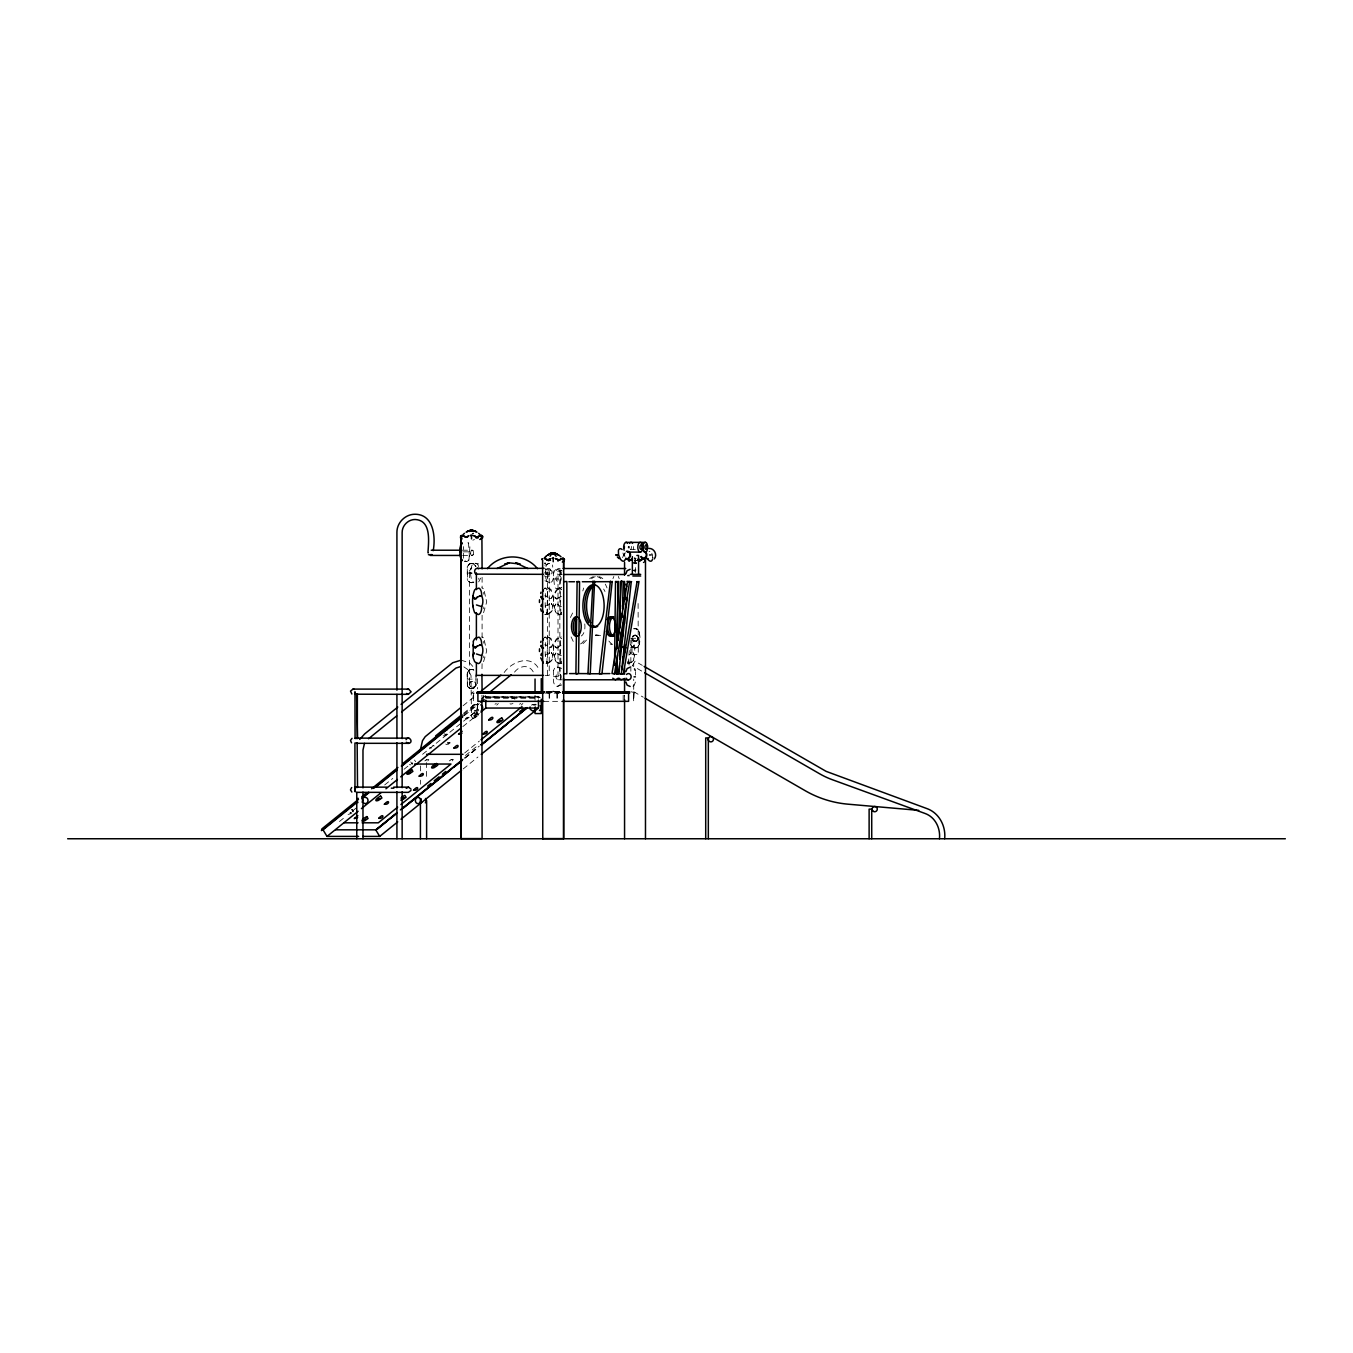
<?xml version="1.0" encoding="UTF-8"?>
<svg xmlns="http://www.w3.org/2000/svg" width="1353" height="1353" viewBox="0 0 1353 1353"><rect width="100%" height="100%" fill="white"/><g stroke="black" fill="none" stroke-linecap="round" stroke-linejoin="round"><path stroke-width="0.75" stroke-dasharray="5 3.75" d="M545.327 595.996L545.327 597.147L545.36 593.544M545.327 645.026L545.327 646.159L545.36 642.557M561.647 613.67A6.951 3.467 -90 0 1 559.939 614.736C551.432 611.455 551.28 590.212 560.582 588.284A6.951 3.467 -90 0 1 561.427 588.91M561.647 662.699A6.951 3.467 -90 0 1 559.939 663.748C551.466 660.501 551.145 639.14 560.582 637.297A6.951 3.467 -90 0 1 561.427 637.923M634.845 562.425L634.845 557.774L634.845 562.493M545.158 602.643L545.327 608.749M545.158 651.656L545.513 659.486M546.426 613.924A6.951 3.467 -90 0 0 547.305 614.228C555.795 610.947 556.1 589.62 546.663 587.76A6.951 3.467 -90 0 0 545.817 588.403M546.426 662.936A6.951 3.467 -90 0 0 547.305 663.241C555.643 659.993 556.168 638.633 546.663 636.789A6.951 3.467 -90 0 0 545.817 637.415M627.2 662.344A6.951 3.467 -90 0 0 628.925 663.41C637.703 660.01 634.675 645.787 632.578 638.498M555.559 605.095L555.846 603.962L555.018 605.569M558.011 605.095L557.876 603.962L558.704 605.569M555.559 654.108L555.846 652.992L554.831 654.903M558.011 654.108C556.675 652.095 559.313 655.901 561.427 655.579M473.618 715.331C478.996 713.86 471.977 719.458 475.241 714.401M474.666 717.073L476.29 716.143M636.739 635.622C634.98 633.999 640.933 640.172 636.113 641.153C633.305 641.626 631.158 639.58 635.2 641.373C641.119 641.085 636.874 632.071 632.832 636.13L633.813 635.403M553.495 573.723L554.578 570.611A4.414 3.704 -90 0 1 559.821 570.611L560.903 573.723L559.821 587.32A4.414 3.704 -90 0 1 554.578 587.32L552.548 564.945M549.233 604.588L549.369 603.455L548.574 605.011L544.887 606.195M551.686 604.588L551.398 603.455L552.413 605.366M549.233 653.6L549.369 652.467L548.574 654.023L544.887 655.207M551.686 653.6L551.398 652.467L552.413 654.395M352.051 809.72L353.167 811.834M478.691 579.287L478.827 578.154M480.653 578.12L478.691 581.891M477.068 714.435L476.171 711.746L478.455 715.399L474.886 717.834A4.905 1.404 -31.2 0 1 472.417 717.428A4.905 1.404 -31.2 0 1 476.188 714.046L477.22 713.488M513.65 698.52L513.802 697.573L514.867 699.315M553.411 578.154L552.295 581.266A4.414 3.805 -90 0 1 546.9 581.266L545.783 578.154L545.783 567.685M557.977 598.026L561.444 596.301M557.977 647.038L561.005 645.449M635.403 682.081L634.269 685.193A4.414 3.856 -90 0 1 632.527 686.343M476.019 712.693L477.22 713.961L473.821 716.092A4.905 1.404 -31.2 0 1 471.368 715.686A4.905 1.404 -31.2 0 1 475.123 712.304L476.171 711.746M469.508 570.797L471.808 567.786A3.112 3.112 0 0 0 471.808 573.79L469.508 570.797L469.508 684.347C469.339 687.848 474.852 688.576 475.596 685.159M467.445 685.497L467.14 673.895L468.595 670.767A4.414 4.414 0 0 1 473.922 670.073L472.704 669.634M469.508 684.347C469.356 680.373 475.867 680.373 475.715 684.347A3.112 3.112 0 0 1 471.047 687.036A3.112 3.112 0 0 1 471.047 681.658A3.112 3.112 0 0 1 475.715 684.347M473.77 688.187L475.968 685.497L475.968 673.895M475.968 685.497L476.121 673.895M631.124 645.719L631.986 646.633A4.414 4.414 0 0 0 638.227 646.633C640.747 641.931 640.493 634.709 638.227 629.923A4.414 4.414 0 0 0 633.965 628.773M639.377 644.654L639.377 631.902L636.096 628.773M612.943 578.644L613.856 576.446M546.24 595.929L544.887 595.624L549.149 598.077L551.703 598.06L552.531 595.591M552.21 645.804L551.703 646.531L552.531 644.603M633.83 645.973L633.322 646.683L634.151 644.772M485.372 596.25L483.85 589.248M485.372 645.263L483.85 638.261M638.058 639.411L638.126 637.263M554.916 592.546L556.286 590.009A13.361 3.653 -38.4 0 1 557.132 589.418A9.556 4.127 -26.3 0 1 558.011 589.164L559.804 588.132M554.916 641.559L556.286 639.039A13.361 3.653 -38.4 0 1 557.132 638.447A9.556 4.127 -26.3 0 1 558.011 638.176L559.026 637.297M549.149 598.077L551.009 598.669L552.21 596.791M549.149 647.106C550.13 649.017 554.595 645.516 549.267 647.089L544.887 644.637L546.24 644.941M582.822 590.923L583.65 588.031M637.466 640.121L638.024 638.548M637.635 639.783L637.635 636.756L638.024 638.007M558.704 597.299L556.861 599.396L554.713 596.098M558.704 646.311L556.861 648.425L554.713 645.11M545.902 566.535L546.9 564.556A4.414 3.805 -90 0 1 551.5 563.863M552.227 610.051L551.77 611.252M552.227 659.08L551.77 660.281M633.847 659.232L633.39 660.433M570.408 617.492L573.469 611.252M467.275 672.745L469.491 670.073M546.308 612.723L546.274 612.655A13.75 9.64 2.9 0 0 546.933 613.366L547.644 589.062L545.056 588.149A6.951 3.467 -90 0 0 544.227 588.809M546.308 661.735L546.274 661.668A13.75 9.64 2.9 0 0 546.933 662.378L547.644 638.075L545.056 637.178A6.951 3.467 -90 0 0 544.227 637.838M627.691 661.465L627.893 661.837A13.75 9.64 2.9 0 0 628.536 662.547L629.246 650.522M429.628 747.668L431.506 748.023M434.245 745.993L432.842 745.402M449.636 742.526L448.147 743.304L449.044 742.408M498.361 703.475L496.737 705.099M522.884 703.475L521.243 705.099M561.461 612.402L561.495 612.334A13.75 9.64 -2.9 0 1 560.852 613.044L560.142 588.741L561.715 587.253M561.495 661.363L561.461 661.414A13.75 9.64 -2.9 0 1 560.852 662.074L560.142 637.77L561.157 636.891M632.595 665.405L635.031 661.177L642.303 665.372M538.629 696.812L485.05 697.049L539.441 696.93M483.562 612.706L486.708 602L485.321 595.963M483.562 661.718L486.708 651.013L485.321 644.975M546.274 589.976L546.308 589.925A13.361 8.744 -4.8 0 1 546.933 589.333A9.556 5.378 12.2 0 1 547.644 589.062M546.274 638.988L546.308 638.937A13.361 8.744 -4.8 0 1 546.933 638.345A9.556 5.378 12.2 0 1 547.644 638.075M551.72 611.37L550.959 612.3A13.75 4.397 -41.3 0 1 550.113 612.943L548.455 613.924M551.72 660.382L550.959 661.329A13.75 4.397 -41.3 0 1 550.113 661.972L548.455 662.936M633.339 660.552L632.561 661.482A13.75 4.397 -41.3 0 1 631.716 662.124L628.925 663.41M638.126 639.293L635.622 641.305L636.739 640.933M632.291 637.128L635.166 635.166L637.889 636.891L637.145 635.876M544.735 565.182L549.589 563.271M632.527 636.857L633.238 635.876M637.145 640.679L637.889 639.665M469.491 564.015L467.275 566.704L467.445 579.456M637.162 647.343L638.785 645.719M446.676 734.104L445.289 734.747L445.983 733.969M586.509 640.054L584.564 642.134A18.046 9.014 90 0 1 582.382 643.943M548.489 691.704L547.931 693.176M547.644 613.619L545.056 614.499L545.969 614.634M547.644 662.649L545.969 663.646M561.715 684.956L557.199 686.326M629.246 662.801L627.454 663.799M636.113 641.153L637.094 640.426M427.785 760.893L428.816 759.693L427.937 759.27M452.291 760.893L453.356 759.439L451.344 759.574M632.511 636.417L634.98 635.166L637.466 636.434M463.098 705.725L474.599 696.423M504.179 672.509C512.127 661.228 531.83 653.973 539.17 669.718M463.589 713.285L475.089 703.983M481.668 698.672L486.59 694.698M463.673 714.333L476.983 703.492M463.233 715.957L477.829 703.949M464.417 715.534L479.199 703.577M339.468 821.508L344.322 817.584M352.389 811.056L357.243 807.132M384.692 784.943L392.776 778.415M404.073 769.265L410.534 764.039M422.576 754.314L461.914 722.502M463.555 721.183L478.302 709.26M462.861 726.578L479.233 713.352M464.654 752.995L479.402 741.055M465.415 755.532L478.573 744.894M464.502 758.069L479.3 746.095M465.009 757.984L478.049 747.448M465.094 758.12L478.133 747.566M463.2 768.927L477.913 757.02M514.512 672.12C520.127 664.83 529.801 664.577 533.539 672.424M465.246 718.714L466.481 717.868M424.842 760.893L426.753 759.693M449.348 760.893L451.259 759.693M630.819 653.77L629.28 654.649M632.984 636.079L634.76 635.25L633.627 635.622M494.978 704.22L496.297 703.475M519.484 704.22L520.804 703.475M350.089 812.595L351.171 812.274L350.021 813.204M351.915 812.95L350.765 813.593M513.802 697.573L512.77 698.131A4.905 1.404 -31.2 0 0 511.688 698.808M412.733 762.838L411.786 763.599L412.665 763.481M425.958 759.997L427.379 759.439M560.971 587.929L557.199 588.606M559.854 574.501L560.277 574.298A3.112 2.689 -90 0 0 561.529 572.42M443.209 735.778A4.905 1.404 -31.2 0 0 445.458 735.457L448.536 733.698L448.283 732.633M445.814 744.065A4.905 1.404 -31.2 0 0 448.3 744.015L451.699 741.901L450.481 740.632M466.802 717.58L467.783 717.259M450.921 759.76L452.443 759.27M469.356 564.015L470.556 563.575M472.704 582.585L473.905 582.145A4.414 4.414 0 0 1 468.595 581.435L467.732 580.522M469.356 670.073L470.556 669.634M472.704 688.626L473.905 688.187M636.096 647.783L637.297 647.343M549.978 691.704L556.269 691.704M550.4 691.704L551.347 691.315M544.346 575.854C551.043 580.555 555.711 568.209 547.88 570.239L547.221 574.146M472.823 540.135L474.48 539.576M633.339 570.408L636.096 570.036M467.242 717.411L469.237 717.259L465.077 720.337M512.973 703.509L512.516 703.661A4.905 1.404 -31.2 0 1 510.03 703.695M412.445 764.293L410.72 761.942M350.224 813.829L349.767 813.965A4.905 1.404 -31.2 0 1 348.059 814.354M633.441 570.222L635.656 569.917M636.451 641.018L633.525 641.018L632.291 639.411M544.295 588.301L545.834 588.031M544.295 637.314L545.834 637.06M545.783 563.186L544.295 563.169M548.354 614.11L547.305 614.228M548.354 663.122L547.305 663.241M470.421 563.575L472.84 563.575M472.84 582.585L470.421 582.585M635.098 563.423L633.813 563.575A4.414 4.414 0 0 1 636.079 563.575M635.098 628.621L633.813 628.773A4.414 4.414 0 0 1 638.058 629.923M634.963 647.918L636.231 647.783M470.421 669.634L472.84 669.634M472.84 688.626L469.356 688.187M474.565 704.744L473.871 704.828A3.112 2.689 -90 0 0 472.569 709.987L473.11 710.494A3.112 2.689 -90 0 0 477.102 708.701A3.112 2.689 -90 0 0 474.565 704.744L478.218 704.744M544.701 563.271L545.58 563.169M634.388 563.271L636.13 563.169M634.388 560.565L636.13 560.548M630.244 549.352L636.4 549.352M462.472 550.214L472.062 550.214M463.301 551.838L469.897 551.838M462.591 555.44L472.146 555.44M634.388 560.463L640.662 560.463M464.333 561.495L466.599 561.495M475.004 563.271L478.691 563.947M557.199 569.309L561.715 570.678M545.259 569.647L549.335 569.647M562.222 570.949L558.011 570.949L558.011 675.536L562.188 675.536M467.14 573.08L475.968 573.08M544.346 572.911L553.411 572.911M545.056 574.332L549.656 574.129A3.112 2.689 -90 0 0 550.451 569.562A3.112 2.689 -90 0 0 546.409 569.258M562.188 574.501L557.588 574.298A3.112 2.689 -90 0 1 557.284 569.139A3.112 2.689 -90 0 1 561.529 570.814M553.495 578.966L561.613 578.966M549.589 582.568L544.735 580.657M557.977 598.567L555.542 598.567L555.034 597.299M597.231 635.149L595.388 635.149A49.283 24.608 -90 0 1 597.586 635.335L600.157 636.096M634.371 635.267L635.555 635.267M630.701 638.278L639.529 638.278M634.371 641.288L635.555 641.288M557.977 647.597L555.542 647.597L555.034 646.311M631.885 654.615L638.278 654.615L638.092 602.44M557.199 667.029L561.715 668.382M545.056 675.367L549.233 675.367L549.233 570.797L547.39 570.797L547.39 675.367M553.495 676.669L561.613 676.669M467.14 679.121L476.121 679.121M558.586 679.781L562.239 679.781M473.347 691.704L471.622 693.176L475.41 693.176M545.902 691.755L562.273 691.755M630.786 691.704L634.98 692.668L633.238 693.176L633.728 701.344L633.728 679.088M545.851 692.093L562.425 691.89M546.984 692.364L561.58 692.364M546.967 692.668L561.596 692.668M545.411 693.176L561.698 693.176M485.27 696.812L539.982 697.37M486.048 697.505L540.067 697.505M485.778 698.249L538.477 698.249M633.728 698.249L634.202 691.992M543.838 701.344L561.698 701.344M532.744 704.744L536.397 704.744M474.446 710.951L478.099 710.951M634.388 558.468L636.147 558.535M634.963 563.423L636.231 563.575A4.414 4.414 0 0 0 633.965 563.575M634.963 628.621L637.297 629.213M633.813 647.783L635.098 647.918M552.903 691.062L555.863 691.704M558.789 614.431L557.132 613.467A13.75 4.397 41.3 0 1 556.286 612.808L555.525 611.877M558.789 663.444L557.132 662.48A13.75 4.397 41.3 0 1 556.286 661.837L555.525 660.89M559.668 614.736L559.804 614.702M559.939 614.736L559.009 614.6M559.668 663.748L559.804 663.731M559.939 663.748L559.009 663.613M547.441 587.625L549.233 588.64A9.556 4.127 26.3 0 1 550.113 588.91A13.361 3.653 38.4 0 1 550.959 589.502L552.328 592.039M547.441 636.637L549.233 637.669A9.556 4.127 26.3 0 1 550.113 637.923A13.361 3.653 38.4 0 1 550.959 638.531L552.328 641.051M461.069 660.179L469.508 662.767L474.615 668.365M633.745 691.704L643.267 697.218M632.984 640.476L634.76 641.305L633.627 640.933M549.335 575.854L547.221 574.162M600.529 635.589L599.43 635.335A49.283 24.608 -90 0 0 595.016 635.369M561.427 606.567L558.738 605.586M463.842 666.86L468.138 669.769L471.013 675.519L471.402 713.555L477.609 713.555L477.609 703.289M557.994 691.704L558.552 693.176M561.799 614.313L560.142 613.315M561.799 663.342L560.142 662.327M472.704 563.575L473.905 564.015M632.747 647.343L633.948 647.783M469.356 582.145L470.556 582.585M470.556 688.626L468.578 687.476A4.414 4.414 0 0 0 474.666 687.476M547.39 574.332L546.967 574.129A3.112 2.689 -90 0 1 545.631 571.44M481.871 587.828L483.359 588.758M481.871 636.84L483.359 637.77M632.409 665.71L633.728 666.454L633.728 663.444M637.364 668.568L642.844 671.731M633.813 641.153L632.832 640.426M636.113 635.403L637.094 636.13M632.883 647.343L631.969 646.633A4.414 4.414 0 0 0 638.058 646.633M473.77 564.015L475.968 566.704L474.835 564.725A4.414 4.414 0 0 0 468.595 564.725L467.292 567.837L467.292 578.323M469.491 582.145L468.578 581.435A4.414 4.414 0 0 0 473.753 582.145M478.59 710.494L477.626 709.327A3.112 2.689 -90 0 1 478.691 705.116M632.561 638.684L633.931 641.221M618.287 576.446L619.2 578.644M467.732 686.563L468.595 687.476A4.414 4.414 0 0 0 474.835 687.476M632.527 639.681L633.238 640.679M634.269 570.611L634.878 571.524M573.232 641.423L570.408 635.538M561.461 589.604L561.495 589.654A13.361 8.744 4.8 0 0 560.852 589.012A9.556 5.378 -12.2 0 0 560.142 588.741M561.461 638.616L561.495 638.684A13.361 8.744 4.8 0 0 560.852 638.024A9.556 5.378 -12.2 0 0 560.142 637.77M477.44 713.42L478.488 715.162M476.645 713.268L477.71 715.01M473.888 716.075L474.937 717.817M471.334 716.126L472.383 717.868M444.461 733.698L445.509 735.44M447.302 742.256L448.35 743.998M414.525 760.031L415.591 761.773M352.321 809.551L353.37 811.293M351.526 809.398L352.592 811.14M630.684 644.654L631.293 645.719M467.275 579.456L467.884 580.522M467.275 685.497L467.884 686.563M554.916 610.321L555.474 611.776M554.916 659.334L555.474 660.788M478.691 566.535L477.71 564.556A4.414 3.805 -90 0 0 472.315 564.556C470.015 569.461 470.015 576.378 472.315 581.266A4.414 3.805 -90 0 0 473.11 581.976M651.858 553.309L652.704 558.096M463.555 558.214L463.436 546.612M628.249 546.663L628.249 547.847M635.453 558.84L635.453 572.437M635.403 671.595L635.403 675.096M634.151 654.243L634.151 655.664M631.885 638.278L632.071 654.615M630.853 639.969L630.853 671.342M629.01 660.89L629.01 665.067M624.562 699.535L624.545 695.222L624.494 701.344M623.175 695.222L623.175 701.344M559.854 570.949L559.854 675.536M557.335 693.176L557.335 701.344M556.878 693.176L556.878 701.344M554.696 605.569L554.696 606.99M554.696 654.581L554.696 656.002M552.548 605.062L552.548 606.482M552.548 654.074L552.548 655.495M549.606 693.176L549.606 701.344M549.149 693.176L549.149 701.344M545.327 605.467L545.327 606.888M545.327 654.497L545.327 655.917M535.044 695.273L535.044 705.437M483.309 695.222L483.309 699.298M482.091 577.308L482.091 587.845M482.091 615.226L482.091 638.413M482.091 663.697L481.922 672.137M481.922 695.222L482.158 701.344M477.609 678.665L477.609 688.931M473.432 693.176L473.432 701.344L472.941 693.176M467.292 673.895L467.292 684.364M426.618 762.602L426.618 779.463M420.411 765.899L420.411 772.022M420.411 780.157L420.411 784.233M531.391 705.116A3.112 2.689 -90 0 1 534.08 705.184M411.041 764.733A4.905 1.404 -31.2 0 1 409.485 764.479M467.935 542.773A4.414 2.994 -90 0 1 468.561 543.483L469.44 557.081L468.561 560.193A4.414 2.994 -90 0 1 464.942 560.903A4.414 3.298 -90 0 0 468.933 560.193L469.897 546.612L468.933 543.483A4.414 3.298 -90 0 0 468.239 542.773M468.426 670.767A4.414 4.414 0 0 1 473.753 670.073M468.426 564.725A4.414 4.414 0 0 1 474.666 564.725M624.968 556.489A3.112 2.689 -90 0 1 625.39 552.751M633.525 546.595A4.905 2.452 -90 0 1 633.356 549.115M628.655 547.897A4.905 2.452 -90 0 1 628.655 546.612M631.361 546.426A2.131 1.065 -90 0 1 630.786 549.2M629.399 548.066A2.131 1.065 -90 0 1 629.399 546.443M628.536 546.595A4.905 2.452 -90 0 1 628.536 547.88M624.156 555.965A3.755 3.247 -90 0 1 624.037 554.984L624.139 554.02A3.755 3.247 -90 0 1 624.443 553.106M622.938 553.022A3.755 3.247 -90 0 1 622.465 557.571M653.11 557.571A3.755 3.247 -90 0 1 652.45 558.18M649.119 551.72A3.755 3.247 -90 0 1 649.897 551.331M589.688 578.712A29.478 14.731 90 0 1 593.392 576.699M597.231 576.682A29.478 14.731 90 0 1 600.952 578.661M605.265 584.141A29.478 14.731 90 0 1 607.007 587.912M612.486 644.552A18.046 9.014 90 0 1 610.152 643.943M580.538 643.943A18.046 9.014 90 0 0 582.72 642.134L584.665 640.054A49.993 24.963 90 0 1 586.712 638.312M591.515 578.712A29.478 14.731 90 0 1 595.235 576.699M599.075 576.682A29.478 14.731 90 0 1 602.795 578.661M611.996 643.943A18.046 9.014 90 0 1 609.814 642.134A48.59 24.269 -90 0 0 608.867 641.034M603.624 589.045A21.242 10.604 90 0 1 604.994 591.532M584.784 623.97A9.809 4.905 90 0 1 581.316 635.978M483.782 606.956A6.951 3.467 -90 0 1 483.697 608.765M483.63 592.428A6.951 3.467 -90 0 1 483.782 594.221M483.782 655.985A6.951 3.467 -90 0 1 483.697 657.778M483.63 641.44A6.951 3.467 -90 0 1 483.782 643.233M545.716 614.634A6.951 3.467 -90 0 1 544.819 614.33M652.366 554.95L649.102 555.001L652.366 554.95M633.136 647.394L630.87 647.241L633.136 647.394M553.614 670.293L553.495 681.912L554.578 685.024A4.414 3.704 -90 0 0 559.821 685.024L560.903 681.912L559.821 668.314A4.414 3.704 -90 0 0 554.578 668.314L553.614 670.293M630.87 653.533L630.988 652.636L630.87 653.533M633.322 653.533L633.001 652.636L633.322 653.533M636.62 562.544L633.525 562.527L636.62 562.544M473.11 554.612A2.621 1.404 -90 0 0 472.417 550.282A2.621 1.776 -90 0 0 470.404 553.563A2.621 1.776 -90 0 0 473.381 554.612A2.621 1.776 -90 0 0 472.501 550.282A2.621 1.404 -90 0 0 470.759 553.563A2.621 1.404 -90 0 0 473.11 554.612M560.92 580.183A3.112 2.689 -90 0 0 558.586 575.532A3.112 2.689 -90 0 0 556.269 580.183A3.112 2.689 -90 0 0 560.92 580.183M560.92 678.225A3.112 2.689 -90 0 0 558.586 673.574A3.112 2.689 -90 0 0 556.269 678.225A3.112 2.689 -90 0 0 560.92 678.225"/><path stroke-width="1.5" d="M355.146 787.243L354.976 791.657L354.926 743.017L357.361 742.983M465.415 537.344L468.595 535.906M467.089 537.31L462.912 535.67L466.007 537.378M471.52 535.551L471.52 538.866M478.032 536.684L478.032 538.004L473.719 535.67L477.169 537.429L479.588 535.906L475.799 537.344L478.032 537.344M547.119 560.21L550.299 558.789M553.225 557.622L553.225 561.732M559.736 560.21L555.406 558.552L558.874 560.311L557.673 560.582M628.722 559.127L628.722 561.038L631.902 558.941M641.356 560.379L638.582 559.279L640.493 560.463L642.895 558.941L640.493 560.463M473.398 641.068L474.615 638.937A13.361 3.653 -38.4 0 1 475.529 638.278A9.556 4.127 -26.3 0 1 476.391 638.007L478.962 637.128A6.951 3.467 -90 0 1 481.651 643.639L481.769 645.195A6.951 3.467 -90 0 1 481.956 655.004L481.651 656.391A6.951 3.467 -90 0 1 478.319 663.596L475.529 662.31A13.75 4.397 41.3 0 1 474.666 661.668L473.093 657.693L473.313 641.407M475.596 613.416L475.529 613.298A13.75 4.397 41.3 0 1 474.666 612.655C471.859 605.89 471.859 596.639 474.666 589.857A13.361 3.653 -38.4 0 1 475.529 589.265A9.556 4.127 -26.3 0 1 476.391 588.995L478.962 588.115A6.951 3.467 -90 0 1 481.651 594.627L481.769 596.166A6.951 3.467 -90 0 1 481.956 605.975L481.651 607.379A6.951 3.467 -90 0 1 478.319 614.566L476.391 613.552M471.537 531.019L471.537 530.647A13.834 11.974 90 0 1 474.362 531.019M555.119 553.867L553.495 552.734L549.403 554.02A13.834 11.974 -90 0 1 553.242 553.512L553.242 553.512A13.834 11.974 90 0 1 556.962 554.206M577.19 673.912L575.904 673.676L577.122 581.536M576.936 581.672L579.558 581.722L578.492 673.608L575.888 673.659M614.55 665.473L615.514 581.553L616.934 581.739M617.898 673.574L616.427 673.642L616.545 663.19M616.714 648.561L618.135 581.3L616.985 648.561M617.019 673.845L616.816 663.207M355.095 694.157L354.976 691.806L355.078 738.484M550.333 554.07A13.834 11.974 -90 0 1 553.157 553.681L553.242 553.512M482.564 538.004L482.344 535.687L482.378 538.004M563.981 561.038L563.626 560.21L563.524 568.581M543.534 599.091L541.775 598.855L540.997 596.335M543.534 648.104L541.775 647.867L540.997 645.347M564.37 559.516C564.116 562.476 564.269 556.557 564.252 559.719M481.6 595.912C479.672 594.779 474.345 599.988 477.085 597.13M481.6 644.941C478.201 644.451 473.804 650.218 473.093 644.958M593.037 581.097L587.946 673.76M578.966 673.574L590.246 673.642L594.61 581.249M619.014 673.625L616.528 673.828L617.509 654.869M618.287 640.138L621.416 581.097L620.249 581.604L620.198 627.657M619.251 671.832L619.573 665.541M619.894 659.249L621.315 631.986M622.092 617.306L622.295 613.112M622.515 608.918L623.209 581.672M564.218 560.413L564.37 559.127M539.509 599.802L539.458 602.474M539.509 648.814L539.458 651.503M473.956 653.956L474.243 652.822L473.212 654.734M541.606 604.994C543.483 602.643 539.255 606.482 541.724 606.601M541.606 654.006C543.483 651.672 539.255 655.512 541.724 655.63M623.209 605.163L623.496 604.03L622.414 606.043M610.457 581.13L599.362 673.591L600.631 673.963L601.967 673.676L612.216 581.469M639.005 581.435L623.361 674.115L618.625 673.76L627.217 597.705M621.703 669.803L631.276 581.638M420.411 749.613L422.508 740.666L425.197 736.675L461.441 707.061M436.41 763.396L437.712 765.223L434.195 767.625A4.905 1.404 -31.2 0 1 431.658 767.252A4.905 1.404 -31.2 0 1 435.429 763.87M446.591 730.332L446.727 729.385L445.695 729.927M625.932 573.757L627.115 570.678L630.143 569.309M625.932 671.629L627.115 668.551L630.143 667.181M708.329 738.586L708.329 739.939M616.427 673.642L611.979 673.574L627.555 581.672L628.536 581.469M614.499 673.862L629.72 581.316M637.06 581.638L621.196 673.963M478.556 691.704L476.848 693.176L543.754 693.176M564.286 559.685L564.15 558.941M564.116 560.413L564.387 559.482M540.726 593.426L541.014 592.191M540.726 642.438L541.014 641.221M477.085 646.142L475.258 648.256L473.415 646.142M364.481 743.389L362.976 749.968L362.976 787.886M461.61 536.904L461.796 536.414A2.029 1.759 -90 0 1 462.083 535.991M473.093 597.079L473.093 595.929M354.96 693.971L357.53 694.072M410.991 790.507L408.369 792.351L356.313 792.351M357.496 738.45L356.583 694.207M550.079 556.286L551.043 554.459M393.841 788.173L391.305 788.173M595.032 581.638L592.411 581.638M564.336 581.638L566.839 581.502L566.839 673.811L564.336 673.676M406.052 739.685C408.589 734.848 414.153 742.357 408.758 743.321L356.718 743.321M354.976 787.497L357.53 787.378L356.566 787.26M654.26 558.907C657.71 554.899 654.209 548.185 649.034 548.405M357.158 743.321L357.53 787.378M359.695 739.414L364.65 733.935L397.799 707.061M631.276 559.736A11.061 9.589 -90 0 0 630.769 560.379L626.219 558.721L629.737 560.751M556.979 553.867L553.715 552.734L550.992 554.51L553.191 552.768L555.018 554.02L552.531 553.005M618.152 678.225L615.429 679.781L612.723 678.225M406.238 788.359L408.555 787.142L411.041 789.154M461.931 543.111L460.51 545.682L460.426 551.838M467.089 531.543L471.74 529.869L473.77 531.475L471.334 529.869L469.305 531.475L471.064 529.869L467.106 531.594M462.236 543.111C459.005 547.796 459.005 555.88 462.236 560.565M357.463 694.207L408.369 694.326L411.092 691.806L408.555 689.1L352.998 689.1L350.528 691.129L351.865 694.021M487.418 568.666C499.95 553.056 524.981 553.056 537.496 568.666M612.368 581.672L594.897 581.722M368.54 738.755L396.666 715.94M351.695 787.531L350.461 789.848L351.865 792.063M466.65 537.344L467.14 536.6M550.214 558.975A11.061 9.589 90 0 0 549.149 560.21L544.599 558.552L547.694 560.26L548.828 559.466M630.447 559.635L629.433 560.463M432.097 554.612L428.394 554.713M401.097 704.389L452.697 662.75L461.069 660.179M401.587 711.966L455.995 668.044L461.069 666.437M481.161 691.112L500.881 675.164M435.683 735.863L461.948 714.621M489.871 692.043L511.231 674.775M358.477 799.386L321.913 828.865L321.456 830.59L357.226 801.466M361.758 796.731L366.697 792.74M371.618 788.765L397.917 767.489M402.856 763.498L462.033 715.652M362.198 797.644L368.642 792.232M373.614 788.427L396.344 769.84M401.317 766.018L461.525 717.141M357.564 801.923L323.029 829.829L327.02 836.408L358.646 836.408M362.486 797.932L369.065 792.621M375.644 787.311L397.004 770.026M401.942 766.035L462.76 716.853M480.856 702.241L484.137 699.586M327.02 836.408L358.122 811.276M361.403 808.62L381.039 792.74M385.943 788.782L397.41 779.514M400.674 776.859L461.238 727.897M480.873 712.033L485.778 708.059L538.477 708.059L538.477 700.211M397.681 807.132L378.299 822.81L362.13 822.81M400.911 804.528L450.972 764.039L414.576 764.039M481.042 739.736L522.021 706.604M427.599 786.093L430.897 783.438M434.178 780.782L439.116 776.791M442.397 774.136L445.695 771.481M519.67 711.661L522.951 709.006M335.679 829.829L375.728 829.829L397.106 812.561M400.387 809.906L462.861 759.388M480.941 744.776L526.977 707.551M377.013 829.135L396.564 813.322M403.076 808.045L461.745 760.623M481.313 744.81L526.943 707.907L510.724 721.217M377.081 829.271L386.873 821.356M390.121 818.734L395.008 814.777M403.16 808.181L450.431 769.975M453.678 767.337L461.83 760.758M481.397 744.945L507.46 723.855M362.858 836.408L379.719 836.408L397.731 821.863M400.995 819.208L461.559 770.246M481.194 754.365L538.477 708.059M623.987 678.868L620.959 679.68L619.065 678.225M497.008 568.531L509.303 562.814L504.821 564.015L509.895 562.916L520.11 564.015L515.696 562.814L527.974 568.581M558.874 560.311L561.292 558.772L557.943 560.869M639.901 560.751L639.106 560.379M551.686 553.563L553.851 552.853L555.474 554.358L554.713 553.394M476.594 537.716L475.968 537.699M548.844 554.358L551.956 552.853M548.76 554.51L550.214 553.563M461.965 733.208L458.549 734.239L462.151 731.313M357.632 817.55L354.232 818.582L357.835 815.673M352.034 738.332L350.478 740.446L351.543 742.831M594.914 626.98L597.586 625.526A21.242 10.604 -90 0 0 604.03 603.1A21.242 10.604 -90 0 0 594.863 584.851M597.62 626.507L592.157 626.997M631.614 581.672L627.555 581.672M354.976 738.332L357.361 738.484M549.487 553.867L551.06 553.089M407.236 689.404L408.555 689.1M356.566 738.163L357.496 738.264M589.181 673.743L599.988 673.76M479.385 596.267L480.755 595.98M479.385 645.28L480.755 644.992M623.936 581.655L621.568 581.097M639.276 560.751L640.426 560.48M601.324 673.642L609.915 673.574M620.807 673.676L622.583 673.676M592.715 581.739L582.331 581.739M617.475 581.672L615.564 581.587M637.99 581.689L637.077 581.638M613.602 673.642L614.6 673.794M551.872 553.005L554.51 552.853M551.956 558.383L553.698 558.315M624.156 550.248A4.905 2.452 -90 0 1 625.779 542.384L626.422 542.367A4.905 2.452 -90 0 1 627.589 543.348M647.191 544.244A4.905 2.452 -90 0 0 645.55 542.367L644.907 542.384A4.905 2.452 -90 0 0 642.776 547.255A4.905 2.452 -90 0 0 644.924 552.109L645.567 552.109A4.905 2.452 -90 0 0 647.191 550.231M640.578 552.109L639.935 552.109A4.905 2.452 -90 0 1 637.804 547.255A4.905 2.452 -90 0 1 639.935 542.384L640.578 542.367A4.905 2.452 -90 0 1 642.709 547.238A4.905 2.452 -90 0 1 640.578 552.109L627.809 552.109M475.681 537.429L476.527 537.429M625.779 542.384L645.55 542.367M431.201 550.214L461.576 550.214M460.68 551.838L461.627 551.838M428.309 552.819L427.971 552.819C428.529 541.843 431.708 520.212 415.05 519.501C408.082 519.467 402.061 525.607 402.145 532.558L402.145 738.62M430.271 555.44L460.68 555.44M640.832 556.861A3.755 3.247 90 0 0 644.518 558.552L648.087 558.552M548.016 560.311L550.536 560.311M637.737 560.311L640.257 560.311M477.321 568.345L544.143 568.345M563.102 568.514L625.746 568.514M543.213 574.332L475.968 574.129A3.112 2.689 -90 0 1 474.988 569.901A3.112 2.689 -90 0 1 478.658 568.75M564.269 574.501L624.832 574.501M630.227 574.382L640.696 574.382M632.849 576.023L640.696 576.023M568.886 581.739L574.568 581.739M542.79 598.483L541.065 597.197M625.627 598.635C620.942 595.861 623.175 600.022 625.83 599.024M542.79 647.495L541.065 646.21M625.627 647.664L622.921 647.072M569.545 673.574L575.211 673.574M543.213 675.367L476.391 675.367L476.391 662.818M634.016 676.838L635.403 676.838M564.066 679.781L628.435 679.781M478.116 691.755L544.21 691.755M562.628 691.704L628.367 691.755L629.619 693.007L562.73 693.176M477.355 692.093L544.058 691.89M562.544 692.093L629.128 692.093M477.085 692.364L543.838 692.364M562.645 692.364L629.399 692.364M476.916 692.668L543.771 692.668M562.713 692.668L629.568 692.668M543.855 701.344L477.897 701.344L477.897 693.176M562.628 701.344L628.587 701.344L628.587 693.176M357.632 738.129L408.86 738.146M426.618 754.314L463.014 754.314M357.31 787.142L386.857 787.142M393.672 787.142L408.555 787.142M343.916 822.81L358.071 822.81M461.001 558.332L461.001 838.606L482.091 838.606L481.922 699.518M542.621 838.606L563.524 838.606L563.524 699.366M67.65 838.759L1285.35 838.759M407.439 743.304L408.758 743.321M481.583 606.584L476.425 604.943M481.583 655.613L476.425 653.956M461.373 535.433L462.32 535.5M918.755 810.362L847.925 804.172A103.606 103.606 0 0 1 805.153 790.676L645.077 698.266M352.998 689.1L354.334 689.404M578.255 581.435L579.152 581.638M623.175 691.704L624.105 692.093M630.143 686.495L627.115 685.125L625.932 682.047M408.369 694.326L406.543 693.48M553.631 552.903L556.895 554.02M636.891 555.44L638.565 555.491L638.565 574.382M408.065 743.304L406.34 742.273M548.777 560.599L548.117 560.582M554.223 553.242L553.208 552.937L556.201 556.286M593.155 625.576L595.827 626.997M591.312 625.576L593.984 626.997M591.244 626.507L589.468 625.576A21.242 10.604 -90 0 1 582.991 603.201A21.242 10.604 -90 0 1 592.09 584.868M644.129 666.42L826.159 771.379L926.873 808.57C939.134 812.899 946.018 826.159 944.665 838.759M644.671 672.779L819.766 773.865A79.049 79.049 0 0 0 832.247 779.683L924.877 813.407C935.227 816.992 940.639 828.256 939.439 838.759M557.537 554.51L553.208 552.937L555.322 554.51M623.056 646.734L623.885 648.273L625.83 648.036M473.415 597.13L474.615 599.024L476.408 598.55L473.922 598.415L473.212 596.791M475.985 531.594L471.588 529.886L475.985 531.543M543.365 662.902L540.676 657.862M461.931 560.565L460.426 557.013M562.391 558.434L562.679 558.857A2.029 1.759 -90 0 1 562.966 559.296M626.727 586.695L625.932 584.175M634.523 668.872L635.267 670.462M375.728 829.829L379.719 836.408M541.301 611.218L540.676 608.85M460.713 538.004L460.73 535.687L460.51 538.004M471.537 531.019L471.537 530.68A13.834 11.974 -90 0 0 468.73 531.019M871.721 838.759L871.721 809.128L869.116 809.128L869.116 838.759M708.329 838.759L708.329 737.943L705.708 737.943L705.708 838.759M645.482 560.311L645.482 838.759M632.358 556.658L632.358 574.382M624.562 562.408L624.562 575.076M624.562 581.401L624.562 600.394M624.562 615.158L624.562 623.598M624.562 644.688L624.562 653.127M624.562 667.892L624.562 674.217M624.562 678.445L624.562 691.095M624.562 699.535L624.562 838.759M622.803 598.297L622.803 608.782M622.803 623.462L622.803 636.045M622.803 657.017L622.803 661.211M620.198 650.725L620.198 659.114M563.694 560.311L563.694 838.759M563.524 678.276L563.524 693.04M542.621 560.142L542.773 838.759M541.268 678.665L541.268 693.024M541.268 699.197L541.268 713.555L535.044 713.555L535.044 707.467M535.044 679.02L535.044 691.197M485.778 700.211L485.778 708.059M481.922 539.373L482.091 568.869M481.922 674.234L482.091 691.095M476.391 572.877L476.391 589.62M476.391 612.621L476.391 639.817M473.093 605.4L473.093 606.821M473.093 654.429L473.093 655.85M461.17 838.606L461.17 537.259L461.001 545.699M433.197 550.688C435.801 536.87 433.62 514.309 415.05 514.241C405.41 514.174 396.903 522.562 396.919 532.219L396.919 690.182M426.618 800.536L426.618 838.759M420.411 800.536L420.411 838.759M402.145 742.763L402.145 787.7M402.145 791.793L402.145 838.759M396.919 694.393L396.919 738.62M396.919 742.763L396.919 787.7M396.919 791.793L396.919 838.759M362.976 792.097L362.976 838.759M357.361 693.971L357.361 738.197M356.769 792.384L356.769 838.759M364.786 797.492A3.112 2.689 -90 0 1 367.339 798.439L367.745 799.116A3.112 2.689 -90 0 1 363.889 803.141M361.86 798.439A3.112 2.689 -90 0 1 362.13 802.211M357.885 802.617A3.112 2.689 -90 0 1 358.071 798.236M480.738 704.862A3.112 2.689 -90 0 1 481.38 705.184L482.344 706.351A3.112 2.689 -90 0 1 481.279 710.562M425.502 798.439A3.112 2.689 -90 0 1 425.316 802.836M421.527 802.617A3.112 2.689 -90 0 1 421.257 798.845M535.298 707.095A3.112 2.689 -90 0 1 532.625 710.951L530.325 709.327A3.112 2.689 -90 0 1 530.105 706.976M540.101 705.691A3.112 2.689 -90 0 1 539.441 710.562M400.809 800.13A4.905 1.404 -31.2 0 0 402.517 799.741L406.103 797.306L404.868 795.395L403.82 795.936A4.905 1.404 -31.2 0 0 400.962 798.084M442.245 732.751A4.905 1.404 -31.2 0 1 442.837 732.074M443.632 731.347A4.905 1.404 -31.2 0 1 444.613 730.62M474.734 536.092A11.061 9.572 -90 0 1 475.292 536.684M461.677 536.684A11.061 9.572 -90 0 1 462.219 536.092M481.059 536.092A11.061 9.572 -90 0 1 481.617 536.684M468.003 536.684A11.061 9.572 -90 0 1 468.544 536.092M472.552 533.725A11.061 9.572 -90 0 1 473.296 533.539M461.474 536.684A11.061 9.572 -90 0 1 462.016 536.092M462.083 538.866A2.029 1.759 -90 0 1 461.627 537.953M475.258 531.323A13.834 11.974 90 0 1 477.017 532.169M478.624 533.319A13.834 11.974 90 0 1 480.061 534.739M463.03 534.739A13.834 11.974 -90 0 1 464.451 533.319M466.075 532.169A13.834 11.974 -90 0 1 467.817 531.323M481.008 535.991A2.029 1.759 -90 0 1 481.008 538.866M480.636 539.187A2.029 1.759 -90 0 1 479.757 539.458M480.856 536.092A11.061 9.589 -90 0 1 481.414 536.684M627.285 551.838A3.112 2.689 -90 0 1 629.196 552.751M629.889 554.138A3.112 2.689 -90 0 1 629.889 555.745M629.619 556.489A3.112 2.689 -90 0 1 628.638 557.639M644.332 551.939A3.112 2.689 -90 0 1 645.77 556.827A3.112 2.689 -90 0 1 641.305 556.489M647.512 545.36A4.905 2.452 -90 0 1 647.512 549.115M624.409 548.066A2.131 1.065 -90 0 1 624.409 546.443M632.578 543.348A4.905 2.452 -90 0 0 631.411 542.367L630.769 542.384A4.905 2.452 -90 0 0 629.585 543.348M625.221 559.398A6.528 3.146 72 0 1 620.587 559.398L618.541 554.95L618.422 550.485A6.528 3.146 72 0 1 622.126 549.521M626.405 551.331A3.755 3.247 -90 0 1 630.515 555.39A3.755 3.247 -90 0 1 625.695 558.214M619.336 558.586A3.755 3.247 -90 0 1 618.541 558.214M617.864 557.639A3.755 3.247 -90 0 1 617.34 556.861M644.434 551.297A3.755 3.247 -90 0 1 644.518 558.552M652.501 559.398A6.528 3.146 72 0 1 647.884 559.398A3.027 1.454 72 0 0 646.852 558.586M626.54 674.487A3.112 2.689 -90 0 1 630.498 674.673A3.112 2.689 -90 0 1 629.991 679.223A3.112 2.689 -90 0 1 626.118 678.225M628.435 581.739A3.112 2.689 -90 0 1 627.099 581.316M627.741 575.634A3.112 2.689 -90 0 1 629.145 575.634M638.041 559.127A11.061 9.572 -90 0 1 638.599 559.736M644.755 559.939A2.029 1.759 -90 0 1 644.755 560.988M643.943 562.222A2.029 1.759 -90 0 1 643.521 562.425M625.086 590.026A6.951 3.467 -90 0 1 625.83 588.978M553.157 553.681A13.834 11.974 90 0 1 555.965 554.07M557.757 554.747A13.834 11.974 90 0 1 558.62 555.204M545.327 557.03A13.834 11.974 -90 0 1 546.071 556.354M547.677 555.204A13.834 11.974 -90 0 1 548.54 554.747M606.398 631.411A9.809 4.905 90 0 0 614.888 631.411L615.378 629.044A9.809 4.905 90 0 0 613.095 618.017A9.809 4.905 90 0 0 607.176 619.573M613.755 635.978A9.809 4.905 90 0 1 607.582 626.507A9.809 4.905 90 0 1 613.755 617.036M588.91 622.803A21.242 10.604 90 0 1 585.088 600.478A21.242 10.604 90 0 1 593.933 584.868M577.63 635.978A9.809 4.905 90 0 1 571.473 626.507A9.809 4.905 90 0 1 577.63 617.036M578.813 618.017A9.809 4.905 90 0 1 578.813 634.997M576.936 635.978A9.809 4.905 90 0 1 573.317 626.507A9.809 4.905 90 0 1 576.936 617.036M613.061 635.978A9.809 4.905 90 0 1 609.425 626.507A9.809 4.905 90 0 1 613.061 617.036M590.754 622.803A21.242 10.604 90 0 1 586.661 603.201A21.242 10.604 90 0 1 593.104 586.323M576.581 633.441A9.809 4.905 90 0 1 576.581 619.573M542.908 640.273A6.951 3.467 -90 0 1 543.483 638.887M542.079 655.072A6.951 3.467 -90 0 1 541.555 653.584M563.305 559.567A11.061 9.589 90 0 1 563.812 560.21M557.859 554.578A13.834 11.974 90 0 1 561.055 556.878M544.092 558.434A13.834 11.974 -90 0 1 544.718 557.622M545.411 556.878A13.834 11.974 -90 0 1 546.155 556.184M546.933 555.576A13.834 11.974 -90 0 1 548.625 554.578M563.152 560.835A2.029 1.759 -90 0 1 562.324 562.053M542.908 591.261A6.951 3.467 -90 0 1 543.483 589.857M543.297 612.419A6.951 3.467 -90 0 1 542.773 610.947M474.024 604.098L474.024 604.098M476.476 604.098L476.476 604.098M476.476 653.127L476.476 653.127M364.312 820.053L365.936 819.208L364.312 820.053M378.163 799.555L379.77 798.71L378.231 799.454M378.755 818.311C384.489 819.174 384.184 811.986 378.755 818.311M384.387 804.257C390.121 805.12 389.799 797.932 384.387 804.257M402.315 798.879L403.938 798.033L402.315 798.879M409.147 773.003L410.754 772.157L409.147 773.003M413.544 790.203C419.261 791.048 418.956 783.877 413.544 790.203M419.159 776.132C424.893 776.994 424.571 769.823 419.159 776.132M433.924 766.813L435.548 765.967L433.992 766.694M453.931 748.023C459.665 748.885 459.344 741.698 453.931 748.023M483.089 733.969C488.822 734.814 488.501 727.643 483.089 733.969M488.704 719.897C494.437 720.76 494.133 713.589 488.704 719.897M499.24 721.386L500.847 720.54L499.24 721.386M615.919 554.95L618.541 554.95L615.919 554.984M366.798 816.654L368.084 818.464L364.515 820.899A4.905 1.404 -31.2 0 1 362.046 820.493A4.905 1.404 -31.2 0 1 365.817 817.111L366.849 816.552M380.65 796.156L381.935 797.982L378.417 800.384A4.905 1.404 -31.2 0 1 375.897 800.012A4.905 1.404 -31.2 0 1 379.652 796.613L380.7 796.071M411.633 769.603L412.919 771.413L409.35 773.848A4.905 1.404 -31.2 0 1 406.881 773.442A4.905 1.404 -31.2 0 1 410.652 770.06L411.684 769.502M501.726 717.969L503.012 719.796L499.426 722.231A4.905 1.404 -31.2 0 1 496.974 721.826A4.905 1.404 -31.2 0 1 500.728 718.443L501.777 717.885M542.232 558.789L541.995 559.635L542.249 558.772M482.666 536.634L482.683 536.6M552.125 553.089L551.28 554.02L552.159 553.089M482.801 691.89L482.818 691.89M552.971 552.734L552.041 553.242L553.022 552.734M481.702 535.416L480.755 535.5L481.702 535.433M563.389 558.299L562.459 558.383L563.406 558.315M471.994 535.416L470.252 535.5L471.994 535.433M641.102 545.141L640.815 545.141A2.131 1.065 -90 0 0 639.901 547.255A2.131 1.065 -90 0 0 640.832 549.352L641.102 549.352A2.131 1.065 -90 0 0 642.032 547.238A2.131 1.065 -90 0 0 641.102 545.141M646.091 545.141L645.804 545.141A2.131 1.065 -90 0 0 644.891 547.255A2.131 1.065 -90 0 0 645.804 549.352L646.091 549.352A2.131 1.065 -90 0 0 647.005 547.238A2.131 1.065 -90 0 0 646.091 545.141M712.135 736.979L711.526 736.725A2.621 2.621 0 0 0 708.245 739.482A2.621 2.621 0 0 0 711.966 741.63A2.621 2.621 0 0 0 712.71 737.402L712.185 737.013M420.428 799.116L420.039 798.439A3.112 2.689 -90 0 0 415.557 799.319A3.112 2.689 -90 0 0 418.145 803.631A3.112 2.689 -90 0 0 420.428 799.116M873.378 811.394A2.621 2.621 0 0 0 877.302 809.128A2.621 2.621 0 0 0 873.378 806.862A2.621 2.621 0 0 0 873.378 811.394"/></g></svg>
